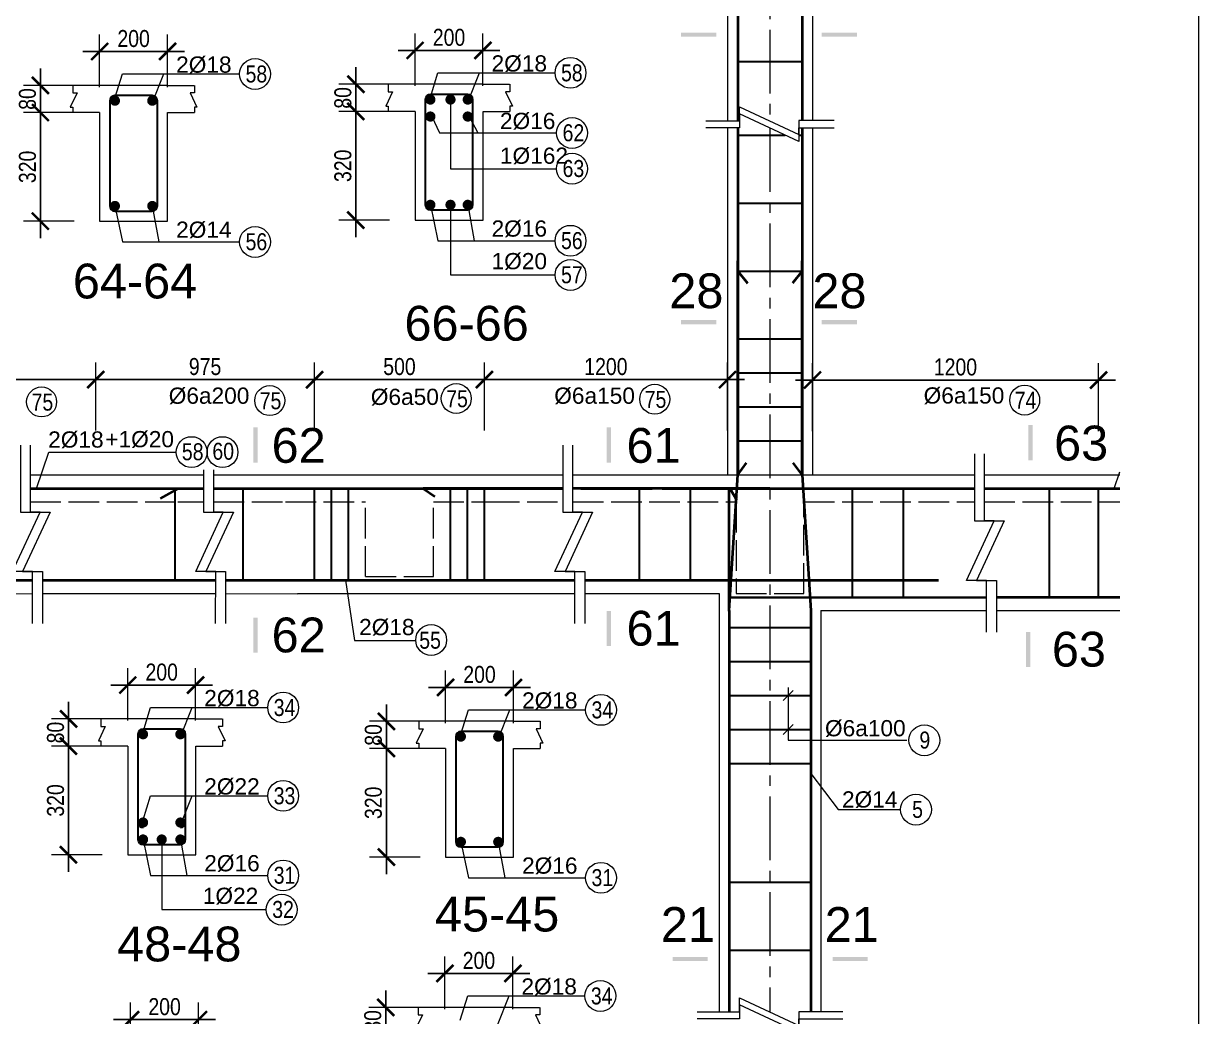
# Model space of a CAD drawing. Header units: inches. Extents: x 1604615 to 1925968, y -294302 to 52467.
# Drawn here: x 1662696 to 1676538, y -134507 to -122810 of the extents above; entities that cross this region are included whole.
import ezdxf

# ---------------------------------------------------------------- set-up
doc = ezdxf.new("R2010")
doc.units = ezdxf.units.IN
doc.header["$LTSCALE"] = 20
doc.header["$MEASUREMENT"] = 0
doc.linetypes.add('ACAD_ISO02W100', pattern=[15, 12, -3])
doc.linetypes.add('CENTER2', pattern=[1.125, 0.75, -0.125, 0.125, -0.125])
doc.layers.get('0').update_dxf_attribs({"lineweight": 13})
for name, color, linetype, lineweight in [('BORDER', 3, 'Continuous', 40), ('Duong bao', 4, 'Continuous', 30), ('net 0.2', 5, 'Continuous', 20), ('net dut', 7, 'Continuous', 9), ('truc', 16, 'CENTER2', 9)]:
    doc.layers.add(name, color=color, linetype=linetype, lineweight=lineweight)
doc.layers.add('TEXT', color=9, linetype='Continuous')
doc.styles.add('chu', font='VHELVCN.TTF')
doc.styles.add('thep', font='ARIAL.TTF')
doc.dimstyles.new('tl25', dxfattribs={"dimscale": 100, "dimtxt": 2, "dimasz": 2, "dimexe": 2, "dimexo": 3, "dimgap": 0.5, "dimtad": 1, "dimdec": 0, "dimlfac": 0.25, "dimdsep": 46, "dimtxsty": 'chu', "dimblk": 'ARCHTICK', "dimcen": 8, "dimdle": 2, "dimclrd": 1, "dimclre": 1, "dimclrt": 2, "dimadec": 0, "dimazin": 0, "dimtfac": 0.1, "dimtdec": 0, "dimtix": 1, "dimtmove": 2, "dimatfit": 3, "dimldrblk": 'ARCHTICK', "dimfxl": 6, "dimfxlon": 1, "dimtolj": 1, "dimlwe": -1, "dimarcsym": 0})

# ---------------------------------------------------------------- blocks, each defined once
blk = doc.blocks.new('kk')
at = {"ltscale": 0.1}
for p, q in [((-71, 1140), (-71, 350)), ((49, 350), (49, 1140)), ((-162, -350), (162, 350)), ((-71, 350), (281, 350)), ((281, 350), (-44, -350)), ((162, 350), (49, 350)), ((73, -350), (-162, -350)), ((-44, -350), (189, -350)), ((71, -962), (73, -350)), ((189, -350), (189, -962))]:
    blk.add_line(p, q, dxfattribs=at)
blk = doc.blocks.new('_ArchTick')
at = {"color": 0, "linetype": 'ByBlock', "const_width": 0.15}
blk.add_lwpolyline([(-0.5, -0.5), (0.5, 0.5)], dxfattribs=at)
blk = doc.blocks.new('*D563')
at = {"color": 1}
for p, q in [((1660932, -127605), (1660932, -126805)), ((1663546, -127605), (1663546, -126805))]:
    blk.add_line(p, q, dxfattribs=at)
at = {"color": 1, "lineweight": -2}
blk.add_line((1660732, -127005), (1663746, -127005), dxfattribs=at)
at = {"layer": 'Defpoints', "color": 0}
for p in [(1663546, -127005), (1660932, -128126), (1663546, -128446)]:
    blk.add_point(p, dxfattribs=at)
at = {"color": 1, "lineweight": -2, "xscale": 200, "yscale": 200, "zscale": 200, "rotation": 180}
blk.add_blockref('_ArchTick', (1660932, -127005), dxfattribs=at)
at = {"color": 1, "lineweight": -2, "xscale": 200, "yscale": 200, "zscale": 200}
blk.add_blockref('_ArchTick', (1663546, -127005), dxfattribs=at)
at = {"color": 2, "insert": (1662239, -126852), "char_height": 200, "attachment_point": 5, "style": 'chu'}
blk.add_mtext('\\A1;975', dxfattribs=at)
blk = doc.blocks.new('*D772')
at = {"color": 1}
for p, q in [((1663546, -127605), (1663546, -126805)), ((1666125, -127605), (1666125, -126805))]:
    blk.add_line(p, q, dxfattribs=at)
at = {"color": 1, "lineweight": -2}
blk.add_line((1663346, -127005), (1666325, -127005), dxfattribs=at)
at = {"layer": 'Defpoints', "color": 0}
for p in [(1666125, -127005), (1663546, -128446), (1666125, -129366)]:
    blk.add_point(p, dxfattribs=at)
at = {"color": 1, "lineweight": -2, "xscale": 200, "yscale": 200, "zscale": 200, "rotation": 180}
blk.add_blockref('_ArchTick', (1663546, -127005), dxfattribs=at)
at = {"color": 1, "lineweight": -2, "xscale": 200, "yscale": 200, "zscale": 200}
blk.add_blockref('_ArchTick', (1666125, -127005), dxfattribs=at)
at = {"color": 2, "insert": (1664835, -126852), "char_height": 200, "attachment_point": 5, "style": 'chu'}
blk.add_mtext('\\A1;975', dxfattribs=at)
blk = doc.blocks.new('*D773')
at = {"color": 1}
for p, q in [((1666125, -127605), (1666125, -126805)), ((1668125, -127605), (1668125, -126805))]:
    blk.add_line(p, q, dxfattribs=at)
at = {"color": 1, "lineweight": -2}
blk.add_line((1665925, -127005), (1668325, -127005), dxfattribs=at)
at = {"layer": 'Defpoints', "color": 0}
for p in [(1668125, -127005), (1666125, -129366), (1668125, -129366)]:
    blk.add_point(p, dxfattribs=at)
at = {"color": 1, "lineweight": -2, "xscale": 200, "yscale": 200, "zscale": 200, "rotation": 180}
blk.add_blockref('_ArchTick', (1666125, -127005), dxfattribs=at)
at = {"color": 1, "lineweight": -2, "xscale": 200, "yscale": 200, "zscale": 200}
blk.add_blockref('_ArchTick', (1668125, -127005), dxfattribs=at)
at = {"color": 2, "insert": (1667125, -126852), "char_height": 200, "attachment_point": 5, "style": 'chu'}
blk.add_mtext('\\A1;500', dxfattribs=at)
blk = doc.blocks.new('*D774')
at = {"color": 1}
for p, q in [((1668125, -127605), (1668125, -126805)), ((1670990, -127605), (1670990, -126805))]:
    blk.add_line(p, q, dxfattribs=at)
at = {"color": 1, "lineweight": -2}
blk.add_line((1667925, -127005), (1671190, -127005), dxfattribs=at)
at = {"layer": 'Defpoints', "color": 0}
for p in [(1670990, -127005), (1670990, -128126), (1668125, -129366)]:
    blk.add_point(p, dxfattribs=at)
at = {"color": 1, "lineweight": -2, "xscale": 200, "yscale": 200, "zscale": 200, "rotation": 180}
blk.add_blockref('_ArchTick', (1668125, -127005), dxfattribs=at)
at = {"color": 1, "lineweight": -2, "xscale": 200, "yscale": 200, "zscale": 200}
blk.add_blockref('_ArchTick', (1670990, -127005), dxfattribs=at)
at = {"color": 2, "insert": (1669557, -126852), "char_height": 200, "attachment_point": 5, "style": 'chu'}
blk.add_mtext('\\A1;1200', dxfattribs=at)
blk = doc.blocks.new('*D564')
at = {"color": 1}
for p, q in [((1671990, -127610), (1671990, -126810)), ((1675361, -127610), (1675361, -126810))]:
    blk.add_line(p, q, dxfattribs=at)
at = {"color": 1, "lineweight": -2}
blk.add_line((1671790, -127010), (1675561, -127010), dxfattribs=at)
at = {"layer": 'Defpoints', "color": 0}
for p in [(1675361, -127010), (1671990, -128126), (1675361, -128126)]:
    blk.add_point(p, dxfattribs=at)
at = {"color": 1, "lineweight": -2, "xscale": 200, "yscale": 200, "zscale": 200, "rotation": 180}
blk.add_blockref('_ArchTick', (1671990, -127010), dxfattribs=at)
at = {"color": 1, "lineweight": -2, "xscale": 200, "yscale": 200, "zscale": 200}
blk.add_blockref('_ArchTick', (1675361, -127010), dxfattribs=at)
at = {"color": 2, "insert": (1673675, -126857), "char_height": 200, "attachment_point": 5, "style": 'chu'}
blk.add_mtext('\\A1;1200', dxfattribs=at)
blk = doc.blocks.new('*D643')
at = {"color": 1}
for p, q in [((1667668, -131050), (1667668, -130431)), ((1668468, -131050), (1668468, -130431))]:
    blk.add_line(p, q, dxfattribs=at)
at = {"color": 1, "lineweight": -2}
blk.add_line((1667468, -130631), (1668668, -130631), dxfattribs=at)
at = {"layer": 'Defpoints', "color": 0}
for p in [(1668468, -130631), (1667668, -131350), (1668468, -131350)]:
    blk.add_point(p, dxfattribs=at)
at = {"color": 1, "lineweight": -2, "xscale": 200, "yscale": 200, "zscale": 200, "rotation": 180}
blk.add_blockref('_ArchTick', (1667668, -130631), dxfattribs=at)
at = {"color": 1, "lineweight": -2, "xscale": 200, "yscale": 200, "zscale": 200}
blk.add_blockref('_ArchTick', (1668468, -130631), dxfattribs=at)
at = {"color": 2, "insert": (1668068, -130479), "char_height": 200, "attachment_point": 5, "style": 'chu'}
blk.add_mtext('\\A1;200', dxfattribs=at)
blk = doc.blocks.new('*D644')
at = {"color": 1, "lineweight": -2}
blk.add_line((1666971, -132830), (1666971, -131150), dxfattribs=at)
at = {"color": 1}
for p, q in [((1667368, -131350), (1666771, -131350)), ((1667368, -132630), (1666771, -132630))]:
    blk.add_line(p, q, dxfattribs=at)
at = {"layer": 'Defpoints', "color": 0}
for p in [(1666971, -131350), (1667668, -131350), (1667668, -132630)]:
    blk.add_point(p, dxfattribs=at)
at = {"color": 1, "lineweight": -2, "xscale": 200, "yscale": 200, "zscale": 200}
for p, rotation in [((1666971, -131350), 90), ((1666971, -132630), 270)]:
    blk.add_blockref('_ArchTick', p, dxfattribs=dict(at, rotation=rotation))
at = {"color": 2, "insert": (1666818, -131990), "char_height": 200, "attachment_point": 5, "rotation": 90, "style": 'chu'}
blk.add_mtext('\\A1;320', dxfattribs=at)
blk = doc.blocks.new('*D645')
at = {"color": 1, "lineweight": -2}
for p, q in [((1666971, -131030), (1666971, -130830)), ((1666971, -131350), (1666971, -131030)), ((1666971, -131350), (1666971, -131550))]:
    blk.add_line(p, q, dxfattribs=at)
at = {"color": 1}
for p, q in [((1667368, -131030), (1666771, -131030)), ((1667368, -131350), (1666771, -131350))]:
    blk.add_line(p, q, dxfattribs=at)
at = {"layer": 'Defpoints', "color": 0}
for p in [(1666971, -131030), (1667668, -131030), (1667668, -131350)]:
    blk.add_point(p, dxfattribs=at)
at = {"color": 1, "lineweight": -2, "xscale": 200, "yscale": 200, "zscale": 200}
for p, rotation in [((1666971, -131030), 270), ((1666971, -131350), 90)]:
    blk.add_blockref('_ArchTick', p, dxfattribs=dict(at, rotation=rotation))
at = {"color": 2, "insert": (1666818, -131190), "char_height": 200, "attachment_point": 5, "rotation": 90, "style": 'chu'}
blk.add_mtext('\\A1;80', dxfattribs=at)
blk = doc.blocks.new('*D646')
at = {"color": 1}
for p, q in [((1663958, -134964), (1663958, -134344)), ((1664758, -134964), (1664758, -134344))]:
    blk.add_line(p, q, dxfattribs=at)
at = {"color": 1, "lineweight": -2}
blk.add_line((1663758, -134544), (1664958, -134544), dxfattribs=at)
at = {"layer": 'Defpoints', "color": 0}
for p in [(1664758, -134544), (1663958, -135264), (1664758, -135264)]:
    blk.add_point(p, dxfattribs=at)
at = {"color": 1, "lineweight": -2, "xscale": 200, "yscale": 200, "zscale": 200, "rotation": 180}
blk.add_blockref('_ArchTick', (1663958, -134544), dxfattribs=at)
at = {"color": 1, "lineweight": -2, "xscale": 200, "yscale": 200, "zscale": 200}
blk.add_blockref('_ArchTick', (1664758, -134544), dxfattribs=at)
at = {"color": 2, "insert": (1664358, -134392), "char_height": 200, "attachment_point": 5, "style": 'chu'}
blk.add_mtext('\\A1;200', dxfattribs=at)
blk = doc.blocks.new('*D649')
at = {"color": 1}
for p, q in [((1667661, -134419), (1667661, -133800)), ((1668461, -134419), (1668461, -133800))]:
    blk.add_line(p, q, dxfattribs=at)
at = {"color": 1, "lineweight": -2}
blk.add_line((1667461, -134000), (1668661, -134000), dxfattribs=at)
at = {"layer": 'Defpoints', "color": 0}
for p in [(1668461, -134000), (1667661, -134719), (1668461, -134719)]:
    blk.add_point(p, dxfattribs=at)
at = {"color": 1, "lineweight": -2, "xscale": 200, "yscale": 200, "zscale": 200, "rotation": 180}
blk.add_blockref('_ArchTick', (1667661, -134000), dxfattribs=at)
at = {"color": 1, "lineweight": -2, "xscale": 200, "yscale": 200, "zscale": 200}
blk.add_blockref('_ArchTick', (1668461, -134000), dxfattribs=at)
at = {"color": 2, "insert": (1668061, -133848), "char_height": 200, "attachment_point": 5, "style": 'chu'}
blk.add_mtext('\\A1;200', dxfattribs=at)
blk = doc.blocks.new('*D651')
at = {"color": 1, "lineweight": -2}
for p, q in [((1666963, -134399), (1666963, -134199)), ((1666963, -134719), (1666963, -134399)), ((1666963, -134719), (1666963, -134919))]:
    blk.add_line(p, q, dxfattribs=at)
at = {"color": 1}
for p, q in [((1667361, -134399), (1666763, -134399)), ((1667361, -134719), (1666763, -134719))]:
    blk.add_line(p, q, dxfattribs=at)
at = {"layer": 'Defpoints', "color": 0}
for p in [(1666963, -134399), (1667661, -134399), (1667661, -134719)]:
    blk.add_point(p, dxfattribs=at)
at = {"color": 1, "lineweight": -2, "xscale": 200, "yscale": 200, "zscale": 200}
for p, rotation in [((1666963, -134399), 270), ((1666963, -134719), 90)]:
    blk.add_blockref('_ArchTick', p, dxfattribs=dict(at, rotation=rotation))
at = {"color": 2, "insert": (1666811, -134559), "char_height": 200, "attachment_point": 5, "rotation": 90, "style": 'chu'}
blk.add_mtext('\\A1;80', dxfattribs=at)
blk = doc.blocks.new('*D652')
at = {"color": 1}
for p, q in [((1663924, -131022), (1663924, -130403)), ((1664724, -131022), (1664724, -130403))]:
    blk.add_line(p, q, dxfattribs=at)
at = {"color": 1, "lineweight": -2}
blk.add_line((1663724, -130603), (1664924, -130603), dxfattribs=at)
at = {"layer": 'Defpoints', "color": 0}
for p in [(1664724, -130603), (1663924, -131322), (1664724, -131322)]:
    blk.add_point(p, dxfattribs=at)
at = {"color": 1, "lineweight": -2, "xscale": 200, "yscale": 200, "zscale": 200, "rotation": 180}
blk.add_blockref('_ArchTick', (1663924, -130603), dxfattribs=at)
at = {"color": 1, "lineweight": -2, "xscale": 200, "yscale": 200, "zscale": 200}
blk.add_blockref('_ArchTick', (1664724, -130603), dxfattribs=at)
at = {"color": 2, "insert": (1664324, -130451), "char_height": 200, "attachment_point": 5, "style": 'chu'}
blk.add_mtext('\\A1;200', dxfattribs=at)
blk = doc.blocks.new('*D653')
at = {"color": 1, "lineweight": -2}
blk.add_line((1663226, -132802), (1663226, -131122), dxfattribs=at)
at = {"color": 1}
for p, q in [((1663624, -131322), (1663026, -131322)), ((1663624, -132602), (1663026, -132602))]:
    blk.add_line(p, q, dxfattribs=at)
at = {"layer": 'Defpoints', "color": 0}
for p in [(1663226, -131322), (1663924, -131322), (1663924, -132602)]:
    blk.add_point(p, dxfattribs=at)
at = {"color": 1, "lineweight": -2, "xscale": 200, "yscale": 200, "zscale": 200}
for p, rotation in [((1663226, -131322), 90), ((1663226, -132602), 270)]:
    blk.add_blockref('_ArchTick', p, dxfattribs=dict(at, rotation=rotation))
at = {"color": 2, "insert": (1663074, -131962), "char_height": 200, "attachment_point": 5, "rotation": 90, "style": 'chu'}
blk.add_mtext('\\A1;320', dxfattribs=at)
blk = doc.blocks.new('*D654')
at = {"color": 1, "lineweight": -2}
for p, q in [((1663226, -131002), (1663226, -130802)), ((1663226, -131322), (1663226, -131002)), ((1663226, -131322), (1663226, -131522))]:
    blk.add_line(p, q, dxfattribs=at)
at = {"color": 1}
for p, q in [((1663624, -131002), (1663026, -131002)), ((1663624, -131322), (1663026, -131322))]:
    blk.add_line(p, q, dxfattribs=at)
at = {"layer": 'Defpoints', "color": 0}
for p in [(1663226, -131002), (1663924, -131002), (1663924, -131322)]:
    blk.add_point(p, dxfattribs=at)
at = {"color": 1, "lineweight": -2, "xscale": 200, "yscale": 200, "zscale": 200}
for p, rotation in [((1663226, -131002), 270), ((1663226, -131322), 90)]:
    blk.add_blockref('_ArchTick', p, dxfattribs=dict(at, rotation=rotation))
at = {"color": 2, "insert": (1663074, -131162), "char_height": 200, "attachment_point": 5, "rotation": 90, "style": 'chu'}
blk.add_mtext('\\A1;80', dxfattribs=at)
blk = doc.blocks.new('*D727')
at = {"color": 1}
for p, q in [((1663593, -123559), (1663593, -122940)), ((1664393, -123559), (1664393, -122940))]:
    blk.add_line(p, q, dxfattribs=at)
at = {"color": 1, "lineweight": -2}
blk.add_line((1663393, -123140), (1664593, -123140), dxfattribs=at)
at = {"layer": 'Defpoints', "color": 0}
for p in [(1664393, -123140), (1663593, -123859), (1664393, -123859)]:
    blk.add_point(p, dxfattribs=at)
at = {"color": 1, "lineweight": -2, "xscale": 200, "yscale": 200, "zscale": 200, "rotation": 180}
blk.add_blockref('_ArchTick', (1663593, -123140), dxfattribs=at)
at = {"color": 1, "lineweight": -2, "xscale": 200, "yscale": 200, "zscale": 200}
blk.add_blockref('_ArchTick', (1664393, -123140), dxfattribs=at)
at = {"color": 2, "insert": (1663993, -122988), "char_height": 200, "attachment_point": 5, "style": 'chu'}
blk.add_mtext('\\A1;200', dxfattribs=at)
blk = doc.blocks.new('*D728')
at = {"color": 1, "lineweight": -2}
blk.add_line((1662895, -125339), (1662895, -123659), dxfattribs=at)
at = {"color": 1}
for p, q in [((1663293, -123859), (1662695, -123859)), ((1663293, -125139), (1662695, -125139))]:
    blk.add_line(p, q, dxfattribs=at)
at = {"layer": 'Defpoints', "color": 0}
for p in [(1662895, -123859), (1663593, -123859), (1663593, -125139)]:
    blk.add_point(p, dxfattribs=at)
at = {"color": 1, "lineweight": -2, "xscale": 200, "yscale": 200, "zscale": 200}
for p, rotation in [((1662895, -123859), 90), ((1662895, -125139), 270)]:
    blk.add_blockref('_ArchTick', p, dxfattribs=dict(at, rotation=rotation))
at = {"color": 2, "insert": (1662743, -124499), "char_height": 200, "attachment_point": 5, "rotation": 90, "style": 'chu'}
blk.add_mtext('\\A1;320', dxfattribs=at)
blk = doc.blocks.new('*D729')
at = {"color": 1, "lineweight": -2}
for p, q in [((1662895, -123539), (1662895, -123339)), ((1662895, -123859), (1662895, -123539)), ((1662895, -123859), (1662895, -124059))]:
    blk.add_line(p, q, dxfattribs=at)
at = {"color": 1}
for p, q in [((1663293, -123539), (1662695, -123539)), ((1663293, -123859), (1662695, -123859))]:
    blk.add_line(p, q, dxfattribs=at)
at = {"layer": 'Defpoints', "color": 0}
for p in [(1662895, -123539), (1663593, -123539), (1663593, -123859)]:
    blk.add_point(p, dxfattribs=at)
at = {"color": 1, "lineweight": -2, "xscale": 200, "yscale": 200, "zscale": 200}
for p, rotation in [((1662895, -123539), 270), ((1662895, -123859), 90)]:
    blk.add_blockref('_ArchTick', p, dxfattribs=dict(at, rotation=rotation))
at = {"color": 2, "insert": (1662743, -123699), "char_height": 200, "attachment_point": 5, "rotation": 90, "style": 'chu'}
blk.add_mtext('\\A1;80', dxfattribs=at)
blk = doc.blocks.new('*D730')
at = {"color": 1}
for p, q in [((1667309, -123546), (1667309, -122927)), ((1668109, -123546), (1668109, -122927))]:
    blk.add_line(p, q, dxfattribs=at)
at = {"color": 1, "lineweight": -2}
blk.add_line((1667109, -123127), (1668309, -123127), dxfattribs=at)
at = {"layer": 'Defpoints', "color": 0}
for p in [(1668109, -123127), (1667309, -123846), (1668109, -123846)]:
    blk.add_point(p, dxfattribs=at)
at = {"color": 1, "lineweight": -2, "xscale": 200, "yscale": 200, "zscale": 200, "rotation": 180}
blk.add_blockref('_ArchTick', (1667309, -123127), dxfattribs=at)
at = {"color": 1, "lineweight": -2, "xscale": 200, "yscale": 200, "zscale": 200}
blk.add_blockref('_ArchTick', (1668109, -123127), dxfattribs=at)
at = {"color": 2, "insert": (1667709, -122974), "char_height": 200, "attachment_point": 5, "style": 'chu'}
blk.add_mtext('\\A1;200', dxfattribs=at)
blk = doc.blocks.new('*D731')
at = {"color": 1, "lineweight": -2}
blk.add_line((1666611, -125326), (1666611, -123646), dxfattribs=at)
at = {"color": 1}
for p, q in [((1667009, -123846), (1666411, -123846)), ((1667009, -125126), (1666411, -125126))]:
    blk.add_line(p, q, dxfattribs=at)
at = {"layer": 'Defpoints', "color": 0}
for p in [(1666611, -123846), (1667309, -123846), (1667309, -125126)]:
    blk.add_point(p, dxfattribs=at)
at = {"color": 1, "lineweight": -2, "xscale": 200, "yscale": 200, "zscale": 200}
for p, rotation in [((1666611, -123846), 90), ((1666611, -125126), 270)]:
    blk.add_blockref('_ArchTick', p, dxfattribs=dict(at, rotation=rotation))
at = {"color": 2, "insert": (1666459, -124486), "char_height": 200, "attachment_point": 5, "rotation": 90, "style": 'chu'}
blk.add_mtext('\\A1;320', dxfattribs=at)
blk = doc.blocks.new('*D732')
at = {"color": 1, "lineweight": -2}
for p, q in [((1666611, -123526), (1666611, -123326)), ((1666611, -123846), (1666611, -123526)), ((1666611, -123846), (1666611, -124046))]:
    blk.add_line(p, q, dxfattribs=at)
at = {"color": 1}
for p, q in [((1667009, -123526), (1666411, -123526)), ((1667009, -123846), (1666411, -123846))]:
    blk.add_line(p, q, dxfattribs=at)
at = {"layer": 'Defpoints', "color": 0}
for p in [(1666611, -123526), (1667309, -123526), (1667309, -123846)]:
    blk.add_point(p, dxfattribs=at)
at = {"color": 1, "lineweight": -2, "xscale": 200, "yscale": 200, "zscale": 200}
for p, rotation in [((1666611, -123526), 270), ((1666611, -123846), 90)]:
    blk.add_blockref('_ArchTick', p, dxfattribs=dict(at, rotation=rotation))
at = {"color": 2, "insert": (1666459, -123686), "char_height": 200, "attachment_point": 5, "rotation": 90, "style": 'chu'}
blk.add_mtext('\\A1;80', dxfattribs=at)

msp = doc.modelspace()

# ---------------------------------------------------------------- linework, layer by layer
at = {"ltscale": 0.1}
for p, q in [((1670989.7, -118657.9), (1670989.7, -123955.3)), ((1671989.7, -118858), (1671989.7, -123955.3)), ((1670989.7, -124037.9), (1670989.7, -128125.7)), ((1671989.7, -124037.9), (1671989.7, -128125.7)), ((1669048.6, -127776.3), (1669048.6, -128565.9)), ((1669168.6, -128565.9), (1669168.6, -127776.3)), ((1664816.5, -128066), (1664816.5, -128565.9)), ((1664936.5, -128565.9), (1664936.5, -128066)), ((1664724.8, -129266.4), (1665049.7, -128565.9)), ((1664816.5, -128565.9), (1665168.2, -128565.9)), ((1665168.2, -128565.9), (1664843.3, -129266.4)), ((1665049.7, -128565.9), (1664936.5, -128565.9)), ((1668956.8, -129266.4), (1669281.8, -128565.9)), ((1669048.6, -128565.9), (1669400.3, -128565.9)), ((1669400.3, -128565.9), (1669075.3, -129266.4)), ((1669281.8, -128565.9), (1669168.6, -128565.9)), ((1664959.9, -129266.4), (1664724.8, -129266.4)), ((1664843.3, -129266.4), (1665076.5, -129266.4)), ((1664957.8, -129878.4), (1664959.9, -129266.4)), ((1665076.5, -129266.4), (1665076.5, -129878.4)), ((1669191.9, -129266.4), (1668956.8, -129266.4)), ((1669075.3, -129266.4), (1669308.5, -129266.4)), ((1669189.8, -129878.4), (1669191.9, -129266.4)), ((1669308.5, -129266.4), (1669308.5, -129878.4)), ((1661031.9, -129525.7), (1662801.5, -129526.2)), ((1662919, -129525.7), (1664959, -129526)), ((1665076.5, -129526.1), (1665921.8, -129526.2)), ((1665921.8, -129525.7), (1667199.9, -129525.7)), ((1667199.9, -129525.7), (1669144.4, -129525.7)), ((1669076.4, -129525.7), (1669191, -129525.7)), ((1669308.5, -129525.7), (1670478.2, -129525.7)), ((1670361.4, -129525.7), (1670889.7, -129524.4)), ((1670889.7, -129524.4), (1670889.7, -134451.7)), ((1672089.7, -129725.7), (1672089.7, -134451.7)), ((1672089.7, -129725.7), (1674039.9, -129725.7)), ((1674157.8, -129725.7), (1675610.8, -129725.7))]:
    msp.add_line(p, q, dxfattribs=at)
for p, q in [((1663592.7, -123539.3), (1663280.3, -123539.3)), ((1664392.7, -123539.3), (1663592.7, -123539.3)), ((1664392.7, -123539.3), (1664705.1, -123539.3)), ((1667309.2, -123525.8), (1666996.8, -123525.8)), ((1668109.2, -123525.8), (1667309.2, -123525.8)), ((1668109.2, -123525.8), (1668421.6, -123525.8)), ((1667726.2, -123705.8), (1667726.2, -124520.5)), ((1663592.7, -123859.3), (1663276.7, -123859.3)), ((1663592.7, -123859.3), (1663592.7, -125139.3)), ((1664392.7, -125139.3), (1664392.7, -123859.3)), ((1664392.7, -123859.3), (1664708.7, -123859.3)), ((1667309.2, -123845.8), (1666993.2, -123845.8)), ((1667309.2, -123845.8), (1667309.2, -125125.8)), ((1668109.2, -125125.8), (1668109.2, -123845.8)), ((1668109.2, -123845.8), (1668425.2, -123845.8)), ((1667946.2, -123905.8), (1668046.6, -124099.6)), ((1667726.2, -124520.5), (1668974.2, -124520.5)), ((1667726.2, -124945.8), (1667726.2, -125772.1)), ((1667309.2, -125125.8), (1668109.2, -125125.8)), ((1663592.7, -125139.3), (1664392.7, -125139.3)), ((1667726.2, -125772.1), (1668956.6, -125772.1)), ((1666488.1, -129365.7), (1666596.2, -130077.2)), ((1666596.2, -130077.2), (1667316.3, -130077.2)), ((1671644.5, -130786), (1671764.2, -130665.4)), ((1663924.1, -131002.1), (1663611.7, -131002.1)), ((1664724.1, -131002.1), (1663924.1, -131002.1)), ((1664724.1, -131002.1), (1665036.5, -131002.1)), ((1667668.4, -131029.9), (1667356, -131029.9)), ((1668468.4, -131029.9), (1667668.4, -131029.9)), ((1668468.4, -131029.9), (1668780.8, -131029.9)), ((1671644.5, -131186), (1671764.2, -131065.4)), ((1663924.1, -131322.1), (1663608.1, -131322.1)), ((1663924.1, -131322.1), (1663924.1, -132602.1)), ((1664724.1, -132602.1), (1664724.1, -131322.1)), ((1664724.1, -131322.1), (1665040.1, -131322.1)), ((1667668.4, -131349.9), (1667352.4, -131349.9)), ((1667668.4, -131349.9), (1667668.4, -132629.9)), ((1668468.4, -132629.9), (1668468.4, -131349.9)), ((1668468.4, -131349.9), (1668784.4, -131349.9)), ((1664324.1, -132422.1), (1664324.1, -133248.4)), ((1663924.1, -132602.1), (1664724.1, -132602.1)), ((1667668.4, -132629.9), (1668468.4, -132629.9)), ((1664324.1, -133248.4), (1665554.5, -133248.4)), ((1667661, -134399.3), (1667348.6, -134399.3)), ((1668461, -134399.3), (1667661, -134399.3)), ((1668461, -134399.3), (1668773.4, -134399.3))]:
    msp.add_line(p, q)
msp.add_lwpolyline([(1641421, -112419.5), (1676538.2, -112419.5), (1676538.2, -159284.5), (1641421, -159284.5)], close=True)
for points in [[(1663772.7, -123689.3), (1663861.4, -123404.6), (1665241.6, -123404.6)], [(1664212.7, -123749.3), (1664350.7, -123404.6)], [(1667489.2, -123675.8), (1667577.9, -123391.1), (1668958.1, -123391.1)], [(1667929.2, -123735.8), (1668067.2, -123391.1)], [(1663276.7, -123539.3), (1663276.7, -123628.1), (1663327.6, -123628.1), (1663246.8, -123796.5), (1663276.7, -123796.5), (1663276.7, -123859.3)], [(1664708.7, -123539.3), (1664708.7, -123628.1), (1664657.8, -123628.1), (1664738.6, -123796.5), (1664708.7, -123796.5), (1664708.7, -123859.3)], [(1666993.2, -123525.8), (1666993.2, -123614.6), (1667044.1, -123614.6), (1666963.3, -123783), (1666993.2, -123783), (1666993.2, -123845.8)], [(1668425.2, -123525.8), (1668425.2, -123614.6), (1668374.3, -123614.6), (1668455.1, -123783), (1668425.2, -123783), (1668425.2, -123845.8)], [(1667506.2, -123905.8), (1667594.9, -124099.6), (1668976.5, -124099.6)], [(1663772.7, -124959.3), (1663861.4, -125382.9), (1665241.6, -125382.9)], [(1664212.7, -124959.3), (1664290.1, -125382.9)], [(1667489.2, -124945.8), (1667577.9, -125369.4), (1668958.1, -125369.4)], [(1667929.2, -124945.8), (1668006.6, -125369.4)], [(1662849.5, -128285.7), (1662995.5, -127858.8), (1664494.4, -127858.8)], [(1675544.5, -128285.7), (1675610.8, -128092.1)], [(1671704.4, -130631.3), (1671704.4, -131253.2), (1673102.6, -131253.2)], [(1664104.1, -131152.1), (1664192.9, -130867.3), (1665573, -130867.3)], [(1664544.1, -131212.1), (1664682.1, -130867.3)], [(1667848.4, -131179.9), (1667937.1, -130895.2), (1669317.3, -130895.2)], [(1668288.4, -131239.9), (1668426.4, -130895.2)], [(1663608.1, -131002.1), (1663608.1, -131090.8), (1663659, -131090.8), (1663578.3, -131259.2), (1663608.1, -131259.2), (1663608.1, -131322.1)], [(1665040.1, -131002.1), (1665040.1, -131090.8), (1664989.3, -131090.8), (1665070, -131259.2), (1665040.1, -131259.2), (1665040.1, -131322.1)], [(1667352.4, -131029.9), (1667352.4, -131118.7), (1667403.3, -131118.7), (1667322.6, -131287), (1667352.4, -131287), (1667352.4, -131349.9)], [(1668784.4, -131029.9), (1668784.4, -131118.7), (1668733.5, -131118.7), (1668814.3, -131287), (1668784.4, -131287), (1668784.4, -131349.9)], [(1671969.7, -131645.6), (1672291.8, -132070.1), (1673028.2, -132070.1)], [(1664104.1, -132192.1), (1664192.9, -131907.3), (1665573, -131907.3)], [(1664544.1, -132252.1), (1664682.1, -131907.3)], [(1664104.1, -132422.1), (1664192.9, -132845.6), (1665573, -132845.6)], [(1664544.1, -132422.1), (1664621.5, -132845.6)], [(1667848.4, -132449.9), (1667937.1, -132873.5), (1669317.3, -132873.5)], [(1668288.4, -132449.9), (1668365.8, -132873.5)], [(1667841, -134549.3), (1667929.7, -134264.5), (1669309.9, -134264.5)], [(1668281, -134609.3), (1668419, -134264.5)], [(1667345, -134399.3), (1667345, -134488), (1667395.9, -134488), (1667315.2, -134656.4), (1667345, -134656.4), (1667345, -134719.3)], [(1668777, -134399.3), (1668777, -134488), (1668726.1, -134488), (1668806.9, -134656.4), (1668777, -134656.4), (1668777, -134719.3)]]:
    msp.add_lwpolyline(points)
at = {"const_width": 60}
for points in [[(1663742.7, -123719.3, -1), (1663802.7, -123719.3, -1)], [(1664242.7, -123719.3, 1), (1664182.7, -123719.3, 1)], [(1667459.2, -123705.8, -1), (1667519.2, -123705.8, -1)], [(1667696.2, -123705.8, -1), (1667756.2, -123705.8, -1)], [(1667959.2, -123705.8, 1), (1667899.2, -123705.8, 1)], [(1667459.2, -123905.8, -1), (1667519.2, -123905.8, -1)], [(1667959.2, -123905.8, 1), (1667899.2, -123905.8, 1)], [(1663742.7, -124959.3, 1), (1663802.7, -124959.3, 1)], [(1664242.7, -124959.3, -1), (1664182.7, -124959.3, -1)], [(1667459.2, -124945.8, 1), (1667519.2, -124945.8, 1)], [(1667696.2, -124945.8, 1), (1667756.2, -124945.8, 1)], [(1667959.2, -124945.8, -1), (1667899.2, -124945.8, -1)], [(1664074.1, -131182.1, -1), (1664134.1, -131182.1, -1)], [(1664574.1, -131182.1, 1), (1664514.1, -131182.1, 1)], [(1667818.4, -131209.9, -1), (1667878.4, -131209.9, -1)], [(1668318.4, -131209.9, 1), (1668258.4, -131209.9, 1)], [(1664074.1, -132222.1, 1), (1664134.1, -132222.1, 1)], [(1664574.1, -132222.1, -1), (1664514.1, -132222.1, -1)], [(1664074.1, -132422.1, 1), (1664134.1, -132422.1, 1)], [(1664294.1, -132422.1, 1), (1664354.1, -132422.1, 1)], [(1664574.1, -132422.1, -1), (1664514.1, -132422.1, -1)], [(1667818.4, -132449.9, 1), (1667878.4, -132449.9, 1)], [(1668318.4, -132449.9, -1), (1668258.4, -132449.9, -1)]]:
    msp.add_lwpolyline(points, format="xyb", close=True, dxfattribs=at)
at = {"ltscale": 0.1}
for points in [[(1670732.4, -123954.9), (1671129.5, -123956.2), (1671129.5, -123791.7), (1671831.1, -124117.1), (1671831.1, -124037.9), (1672247.1, -124037.9)], [(1672247.1, -123953.9), (1671831.1, -123953.9), (1671831.1, -124200.1), (1671129.5, -123874.6), (1671129.5, -124037.9), (1670732.4, -124037.9)], [(1662777.2, -128125.7), (1664816.5, -128125.7)], [(1664936.5, -128125.7), (1665849.6, -128125.7)], [(1665781.8, -128125.7), (1667199.9, -128125.7)], [(1667199.9, -128125.7), (1669048.6, -128125.7)], [(1669168.6, -128125.7), (1669262.6, -128125.7)], [(1669262.6, -128125.7), (1673897.8, -128125.7)], [(1674016, -128125.7), (1675610.8, -128125.7)], [(1670632.4, -134450.9), (1671129.5, -134452.6), (1671129.5, -134288), (1671831.1, -134613.5), (1671831.1, -134534.2), (1672347.1, -134534.2)], [(1672347.1, -134450.2), (1671831.1, -134450.2), (1671831.1, -134696.4), (1671129.5, -134371), (1671129.5, -134534.2), (1670632.4, -134534.2)]]:
    msp.add_lwpolyline(points, dxfattribs=at)
for centre, radius in [((1665423.5, -123404.6), 181.9), ((1669140, -123391.1), 181.9), ((1669158.4, -124099.6), 181.9), ((1669158.4, -124520.5), 181.9), ((1665423.5, -125382.9), 181.9), ((1669140, -125369.4), 181.9), ((1669140, -125772.1), 181.9), ((1667793.5, -127227.5), 176.4), ((1670132, -127235.5), 176.4), ((1674490.5, -127246), 176.4), ((1662909, -127268), 176.4), ((1665596.5, -127252), 176.4), ((1664676.3, -127858.8), 181.9), ((1665040.1, -127858.8), 181.9), ((1667498.1, -130072), 181.9), ((1665754.9, -130867.3), 181.9), ((1669499.2, -130895.2), 181.9), ((1673309.2, -131253.2), 181.9), ((1665754.9, -131907.3), 181.9), ((1673210.1, -132070.1), 181.9), ((1665754.9, -132845.6), 181.9), ((1669499.2, -132873.5), 181.9), ((1665737.9, -133248.4), 181.9), ((1669491.8, -134264.5), 181.9)]:
    msp.add_circle(centre, radius)
for points in [[(1670856.5, -122966.3), (1670856.5, -122916.3), (1670442.2, -122966.3), (1670442.2, -122916.3)], [(1672514, -122966.3), (1672514, -122916.3), (1672099.7, -122966.3), (1672099.7, -122916.3)], [(1670856.5, -126353), (1670856.5, -126303), (1670442.2, -126353), (1670442.2, -126303)], [(1672514, -126353), (1672514, -126303), (1672099.7, -126353), (1672099.7, -126303)], [(1665454.6, -127567.3), (1665404.6, -127567.3), (1665454.6, -127981.6), (1665404.6, -127981.6)], [(1669615.4, -127567.3), (1669565.4, -127567.3), (1669615.4, -127981.6), (1669565.4, -127981.6)], [(1674583.7, -127539.6), (1674533.7, -127539.6), (1674583.7, -127953.9), (1674533.7, -127953.9)], [(1665454.6, -129808.7), (1665404.6, -129808.7), (1665454.6, -130223), (1665404.6, -130223)], [(1669615.4, -129729.5), (1669565.4, -129729.5), (1669615.4, -130143.8), (1669565.4, -130143.8)], [(1674557.8, -129976.3), (1674507.8, -129976.3), (1674557.8, -130390.6), (1674507.8, -130390.6)], [(1670756.5, -133854.7), (1670756.5, -133804.7), (1670342.2, -133854.7), (1670342.2, -133804.7)], [(1672641.6, -133854.7), (1672641.6, -133804.7), (1672227.3, -133854.7), (1672227.3, -133804.7)]]:
    msp.add_trace(points)
at = {"layer": 'BORDER', "ltscale": 0.1}
for p, q in [((1671869.7, -117418), (1671869.7, -123955.3)), ((1671109.7, -118858), (1671109.7, -123955.3)), ((1671109.7, -124037.9), (1671109.7, -128125.7)), ((1671869.7, -124037.9), (1671869.7, -128125.7)), ((1671109.7, -128125.7), (1671109.7, -125605.7)), ((1671869.7, -128125.7), (1671869.7, -125605.7)), ((1671109.7, -125725.7), (1671223.9, -125867.5)), ((1671869.7, -125725.7), (1671755.5, -125867.5)), ((1671009.7, -129725.7), (1671109.7, -128125.7)), ((1671869.7, -128125.7), (1671969.7, -129725.7)), ((1662777.2, -128285.7), (1664816.5, -128285.7)), ((1662777.2, -128285.7), (1664516.9, -128285.7)), ((1664516.9, -128285.7), (1664305.5, -128405.5)), ((1664936.5, -128285.7), (1665781.8, -128285.7)), ((1665781.8, -128285.7), (1667199.9, -128285.7)), ((1667199.9, -128285.7), (1669048.6, -128285.7)), ((1669262.6, -128285.7), (1670101.5, -128285.7)), ((1670221.5, -128285.7), (1673897.8, -128285.7)), ((1671009.3, -129732.5), (1671009.3, -128285.7)), ((1671019.3, -128292.5), (1671098.8, -128425.7)), ((1674016, -128285.7), (1675610.8, -128285.7)), ((1674016, -128285.7), (1675610.8, -128285.7)), ((1659731.5, -129365.7), (1662802.1, -129366.2)), ((1662919, -129365.7), (1664959.6, -129366)), ((1665076.5, -129366.1), (1665921.8, -129365.7)), ((1665921.8, -129365.7), (1667361.7, -129365.7)), ((1667199.9, -129365.7), (1669145.4, -129365.7)), ((1669076.4, -129365.7), (1669191.6, -129365.7)), ((1669308.5, -129365.7), (1670361.4, -129365.7)), ((1670361.4, -129365.7), (1672194.2, -129365.7)), ((1672194.2, -129365.7), (1673474.2, -129365.7)), ((1671019.3, -129572.5), (1674040.5, -129566.2)), ((1674157.8, -129565.7), (1675610.8, -129565.7)), ((1671009.7, -129725.7), (1671009.7, -134451.7)), ((1671969.7, -129725.7), (1671969.7, -134451.7))]:
    msp.add_line(p, q, dxfattribs=at)
for points in [[(1671109.7, -128125.7), (1671214.6, -127984.6)], [(1671869.7, -128125.7), (1671764.9, -127984.6)], [(1669048.6, -128285.7), (1667404.7, -128285.7), (1667540.6, -128379.7)], [(1669262.6, -128285.7), (1669168.6, -128285.7)], [(1670221.5, -128285.7), (1669262.6, -128285.7)], [(1671488.7, -128285.7), (1670221.5, -128285.7)], [(1671488.7, -128285.7), (1673897.8, -128285.7)]]:
    msp.add_lwpolyline(points, dxfattribs=at)
at = {"layer": 'Duong bao', "ltscale": 0.1}
for p, q in [((1671109.7, -123258), (1671869.7, -123258)), ((1671109.7, -124125.7), (1671670.8, -124125.7)), ((1671831.1, -124125.7), (1671869.7, -124125.7)), ((1671109.7, -124925.7), (1671869.7, -124925.7)), ((1671109.7, -125725.7), (1671869.7, -125725.7)), ((1671109.7, -126525.7), (1671869.7, -126525.7)), ((1671109.7, -126925.7), (1671869.7, -126925.7)), ((1671109.7, -127325.7), (1671869.7, -127325.7)), ((1671109.7, -127725.7), (1671869.7, -127725.7)), ((1664483.6, -129365.7), (1664483.6, -128285.7)), ((1665283.6, -129365.7), (1665283.6, -128285.7)), ((1666125, -129365.7), (1666125, -128285.7)), ((1666325, -129365.7), (1666325, -128285.7)), ((1666525, -129365.7), (1666525, -128285.7)), ((1667725, -129365.7), (1667725, -128285.7)), ((1667925, -129365.7), (1667925, -128285.7)), ((1668125, -129365.7), (1668125, -128285.7)), ((1669952.4, -129365.7), (1669952.4, -128285.7)), ((1670552.4, -129365.7), (1670552.4, -128285.7)), ((1672463.1, -129565.7), (1672463.1, -128285.7)), ((1673063.1, -129565.7), (1673063.1, -128285.7)), ((1674781.2, -129565.7), (1674781.2, -128285.7)), ((1675360.7, -129565.7), (1675360.7, -128285.7)), ((1671009.7, -129925.7), (1671969.7, -129925.7)), ((1671009.7, -130325.7), (1671969.7, -130325.7)), ((1671009.7, -130725.7), (1671969.7, -130725.7)), ((1671009.7, -131125.7), (1671969.7, -131125.7)), ((1671009.7, -131525.7), (1671969.7, -131525.7)), ((1671009.7, -132925.7), (1671969.7, -132925.7)), ((1671009.7, -133725.7), (1671969.7, -133725.7))]:
    msp.add_line(p, q, dxfattribs=at)
at = {"layer": 'Duong bao'}
for p, q in [((1663712.7, -123719.3), (1663712.7, -124959.3)), ((1664212.7, -123659.3), (1663772.7, -123659.3)), ((1664272.7, -124959.3), (1664272.7, -123719.3)), ((1667429.2, -123705.8), (1667429.2, -124945.8)), ((1667929.2, -123645.8), (1667489.2, -123645.8)), ((1667989.2, -124945.8), (1667989.2, -123705.8)), ((1663772.7, -125019.3), (1664212.7, -125019.3)), ((1667489.2, -125005.8), (1667929.2, -125005.8)), ((1664044.1, -131182.1), (1664044.1, -132422.1)), ((1664544.1, -131122.1), (1664104.1, -131122.1)), ((1664604.1, -132422.1), (1664604.1, -131182.1)), ((1667788.4, -131209.9), (1667788.4, -132449.9)), ((1668288.4, -131149.9), (1667848.4, -131149.9)), ((1668348.4, -132449.9), (1668348.4, -131209.9)), ((1664104.1, -132482.1), (1664544.1, -132482.1)), ((1667848.4, -132509.9), (1668288.4, -132509.9))]:
    msp.add_line(p, q, dxfattribs=at)
for centre, start, end in [((1663772.7, -123719.3), 90, 180), ((1664212.7, -123719.3), 0, 90), ((1667489.2, -123705.8), 90, 180), ((1667929.2, -123705.8), 0, 90), ((1663772.7, -124959.3), 180, 270), ((1664212.7, -124959.3), 270, 0), ((1667489.2, -124945.8), 180, 270), ((1667929.2, -124945.8), 270, 0), ((1664104.1, -131182.1), 90, 180), ((1664544.1, -131182.1), 0, 90), ((1667848.4, -131209.9), 90, 180), ((1668288.4, -131209.9), 0, 90), ((1664104.1, -132222.1), 180, 270), ((1664544.1, -132222.1), 270, 0), ((1664104.1, -132422.1), 180, 270), ((1664544.1, -132422.1), 270, 0), ((1667848.4, -132449.9), 180, 270), ((1668288.4, -132449.9), 270, 0)]:
    msp.add_arc(centre, 60, start, end, dxfattribs=at)
at = {"layer": 'net dut', "linetype": 'ACAD_ISO02W100', "ltscale": 1.5}
for p, q in [((1662777.2, -128445.7), (1664515.9, -128445.7)), ((1664515.9, -128445.7), (1664816.5, -128445.7)), ((1664936.5, -128445.7), (1665781.8, -128445.7)), ((1665781.8, -128445.7), (1666725, -128445.7)), ((1666725, -129325.7), (1666725, -128445.7)), ((1667525, -128445.7), (1668177.5, -128445.7)), ((1667525, -129325.7), (1667525, -128445.7)), ((1668177.5, -128445.7), (1669048.6, -128445.7)), ((1669168.6, -128445.7), (1671089.7, -128445.7)), ((1671089.7, -128445.7), (1671089.7, -129525.3)), ((1671889.7, -128445.7), (1673897.8, -128445.7)), ((1671889.7, -129525.3), (1671889.7, -128445.7)), ((1674016, -128445.7), (1675610.8, -128445.7)), ((1666725, -129325.7), (1667525, -129325.7)), ((1671089.7, -129525.3), (1671889.7, -129525.3))]:
    msp.add_line(p, q, dxfattribs=at)
at = {"layer": 'truc', "linetype": 'CENTER2', "ltscale": 50}
for points in [[(1671489.7, -117258), (1671489.7, -123955.3)], [(1671489.7, -124041.7), (1671489.7, -134451.7)]]:
    msp.add_lwpolyline(points, dxfattribs=at)

# ---------------------------------------------------------------- block references
for p in [(1662729.8, -128916.2), (1673968.5, -129019.3)]:
    msp.add_blockref('kk', p)

# ---------------------------------------------------------------- texts
at = {"layer": 'net 0.2', "style": 'chu'}
msp.add_text('55', height=200, dxfattribs=at).set_placement((1667358.2, -130174.5))
at = {"layer": 'net 0.2', "char_height": 200, "width": 363.074, "style": 'chu'}
for s, insert, attachment_point in [('58', (1665311.9, -123507.2), 7), ('58', (1669028.4, -123493.7), 7), ('62', (1669046.8, -123997), 1), ('63', (1669046.8, -124417.8), 1), ('56', (1669028.4, -125266.8), 1), ('56', (1665311.9, -125280.3), 1), ('57', (1669028.4, -125669.5), 1), ('75', (1662791.2, -127170), 1), ('75', (1665478.7, -127154), 1), ('75', (1667675.7, -127129.5), 1), ('75', (1670014.2, -127137.5), 1), ('74', (1674372.7, -127148), 1), ('58', (1664561.6, -127754.5), 1), ('60', (1664921.2, -127748.5), 1), ('34', (1665643.3, -130970), 7), ('34', (1669387.6, -130997.8), 7), ('9', (1673250.6, -131150.5), 1), ('33', (1665643.3, -132010), 7), ('5', (1673164.7, -131967.4), 1), ('31', (1665643.3, -132743), 1), ('31', (1669387.6, -132770.9), 1), ('32', (1665626.4, -133145.7), 1), ('34', (1669380.2, -134367.1), 7)]:
    msp.add_mtext(s, dxfattribs=dict(at, insert=insert, attachment_point=attachment_point))
at = {"layer": 'TEXT', "style": 'thep'}
for s, height, p in [('2%%C18', 191.25, (1664493.5, -123389.3)), ('2%%C18', 191.25, (1668210, -123375.8)), ('2%%C16', 191.25, (1668308.6, -124053)), ('1%%C162', 191.25, (1668308.6, -124462.7)), ('2%%C14', 191.25, (1664493.5, -125334)), ('2%%C16', 191.25, (1668210, -125320.5)), ('1%%C20', 191.25, (1668210, -125704.7)), ('64-64', 409.93, (1663277.4, -126048.6)), ('28', 409.93, (1670304, -126163.1)), ('28', 409.93, (1671990.1, -126163.1)), ('66-66', 409.93, (1667183.8, -126545.7)), ('%%C6a200', 191.25, (1664406.5, -127289.5)), ('%%C6a50', 191.25, (1666787.3, -127303.2)), ('%%C6a150', 191.25, (1668948.5, -127289.2)), ('%%C6a150', 191.25, (1673300.2, -127287.1)), ('2%%C18', 191.25, (1662986.3, -127805.7)), ('+1%%C20', 191.25, (1663659.3, -127801.7)), ('62', 409.93, (1665619, -127984.7)), ('61', 409.93, (1669800.1, -127984.7)), ('63', 409.93, (1674837.1, -127957)), ('62', 409.93, (1665619, -130217.6)), ('2%%C18', 191.25, (1666649.2, -130014.9)), ('61', 409.93, (1669800.1, -130138.3)), ('63', 409.93, (1674811.2, -130385.1)), ('2%%C18', 191.25, (1664824.9, -130852)), ('2%%C18', 191.25, (1668569.2, -130879.8)), ('%%C6a100', 191.25, (1672138, -131206.3)), ('2%%C22', 191.25, (1664824.9, -131892)), ('2%%C14', 191.25, (1672338.5, -132045.6)), ('2%%C16', 191.25, (1664824.9, -132796.8)), ('2%%C16', 191.25, (1668569.2, -132824.6)), ('1%%C22', 191.25, (1664807.9, -133180.9)), ('45-45', 409.93, (1667543, -133505.5)), ('21', 409.93, (1670204, -133628.1)), ('21', 409.93, (1672134.8, -133628.1)), ('48-48', 409.93, (1663798.8, -133858)), ('2%%C18', 191.25, (1668561.8, -134249.2))]:
    msp.add_text(s, height=height, dxfattribs=at).set_placement(p)

# ---------------------------------------------------------------- dimensions: what is measured, and where the dimension line sits
for base, p1, p2, picture, middle in [((1664392.7, -123140.1), (1663592.7, -123859.3), (1664392.7, -123859.3), '*D727', (1663992.7, -122987.9)), ((1668109.2, -123126.6), (1667309.2, -123845.8), (1668109.2, -123845.8), '*D730', (1667709.2, -122974.4)), ((1668125, -127004.5), (1666125, -129365.7), (1668125, -129365.7), '*D773', (1667125, -126852.4)), ((1664724.1, -130602.8), (1663924.1, -131322.1), (1664724.1, -131322.1), '*D652', (1664324.1, -130450.7)), ((1668468.4, -130630.6), (1667668.4, -131349.9), (1668468.4, -131349.9), '*D643', (1668068.4, -130478.5)), ((1668461, -134000), (1667661, -134719.3), (1668461, -134719.3), '*D649', (1668061, -133847.9)), ((1664758.5, -134544.3), (1663958.5, -135263.6), (1664758.5, -135263.6), '*D646', (1664358.5, -134392.2))]:
    dim = msp.add_linear_dim(base=base, p1=p1, p2=p2, dimstyle='tl25')
    dim.commit()
    dim.dimension.update_dxf_attribs({"geometry": picture, "text_midpoint": middle})
for base, p1, p2, picture, middle in [((1666611.3, -123525.8), (1667309.2, -123845.8), (1667309.2, -123525.8), '*D732', (1666459.2, -123685.8)), ((1662894.8, -123539.3), (1663592.7, -123859.3), (1663592.7, -123539.3), '*D729', (1662742.7, -123699.3)), ((1662894.8, -123859.3), (1663592.7, -125139.3), (1663592.7, -123859.3), '*D728', (1662742.7, -124499.3)), ((1666611.3, -123845.8), (1667309.2, -125125.8), (1667309.2, -123845.8), '*D731', (1666459.2, -124485.8)), ((1663226.2, -131002.1), (1663924.1, -131322.1), (1663924.1, -131002.1), '*D654', (1663074.1, -131162.1)), ((1666970.5, -131029.9), (1667668.4, -131349.9), (1667668.4, -131029.9), '*D645', (1666818.4, -131189.9)), ((1663226.2, -131322.1), (1663924.1, -132602.1), (1663924.1, -131322.1), '*D653', (1663074.1, -131962.1)), ((1666970.5, -131349.9), (1667668.4, -132629.9), (1667668.4, -131349.9), '*D644', (1666818.4, -131989.9)), ((1666963.1, -134399.3), (1667661, -134719.3), (1667661, -134399.3), '*D651', (1666811, -134559.3))]:
    dim = msp.add_linear_dim(base=base, p1=p1, p2=p2, angle=90, dimstyle='tl25')
    dim.commit()
    dim.dimension.update_dxf_attribs({"geometry": picture, "text_midpoint": middle})
for base, p1, p2, text, picture, middle in [((1663545.9, -127004.5), (1660931.9, -128125.7), (1663545.9, -128445.7), '975', '*D563', (1662238.9, -126852.4)), ((1666125, -127004.5), (1663545.9, -128445.7), (1666125, -129365.7), '975', '*D772', (1664835.4, -126852.4)), ((1670989.7, -127004.5), (1668125, -129365.7), (1670989.7, -128125.7), '1200', '*D774', (1669557.4, -126852.4)), ((1675360.7, -127009.6), (1671989.7, -128125.7), (1675360.7, -128125.7), '1200', '*D564', (1673675.2, -126857.5))]:
    dim = msp.add_linear_dim(base=base, p1=p1, p2=p2, text=text, dimstyle='tl25')
    dim.commit()
    dim.dimension.update_dxf_attribs({"geometry": picture, "text_midpoint": middle})

doc.saveas('drawing.dxf')
